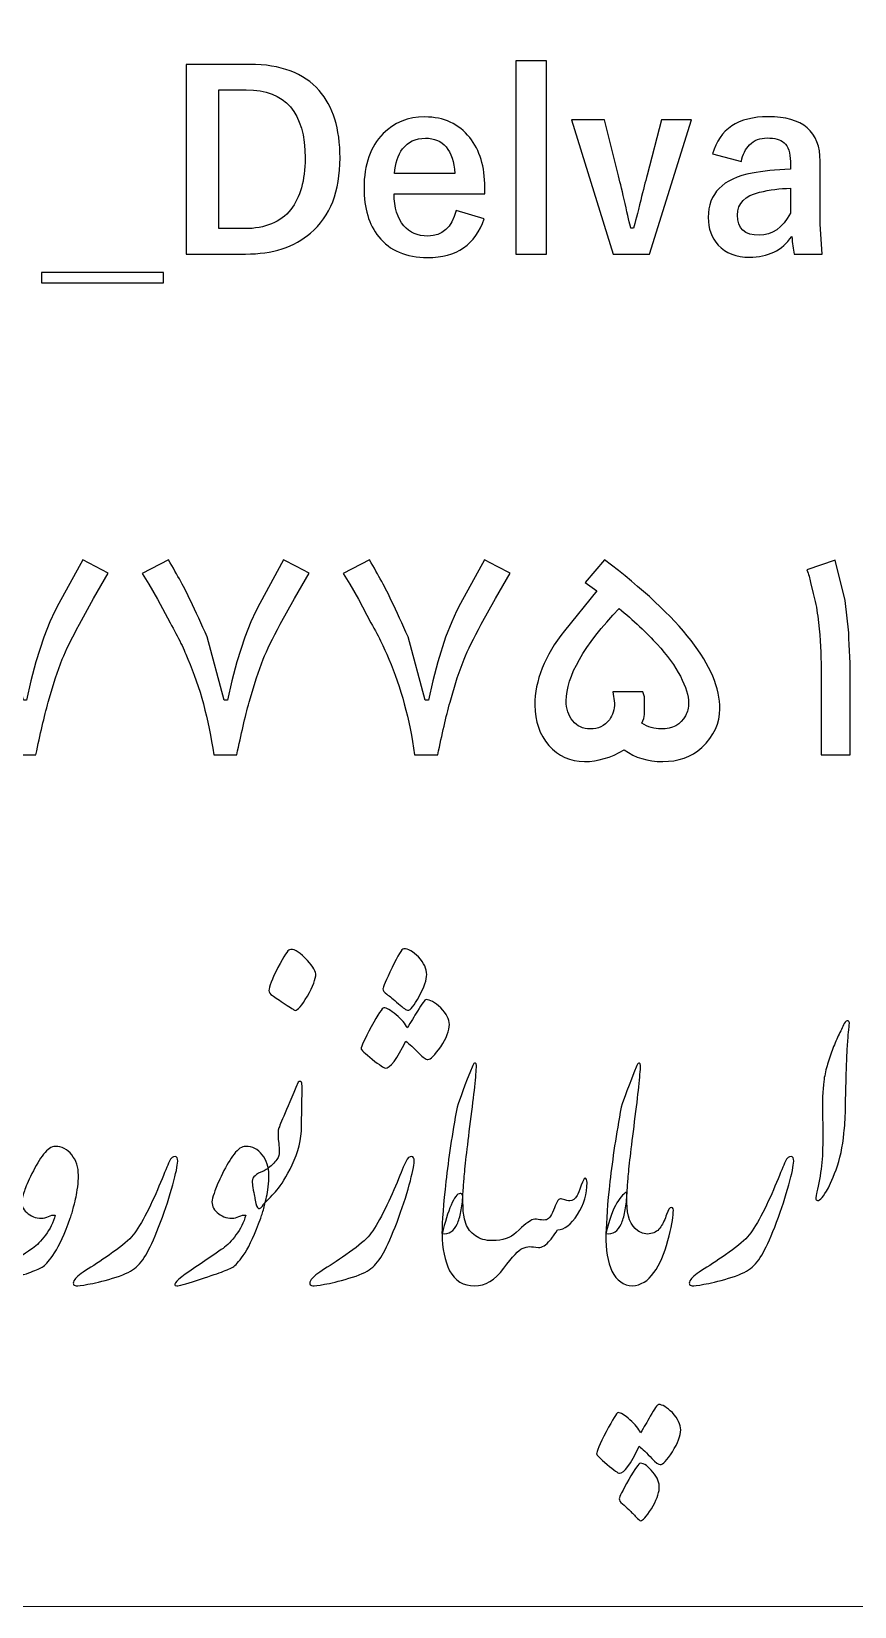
# Model space of a CAD drawing. Header units: millimetres. Extents: x -138.6 to -38.8, y 60 to 134.7.
# Drawn here: x -110.02 to -98.86, y 94.71 to 116.08 of the extents above; entities that cross this region are included whole.
import ezdxf

# ---------------------------------------------------------------- set-up
doc = ezdxf.new("R2010")
doc.units = ezdxf.units.MM
doc.header["$MEASUREMENT"] = 0
doc.layers.add('Layer 1', color=7, linetype='Continuous')

msp = doc.modelspace()

# ---------------------------------------------------------------- linework, layer by layer
at = {"layer": 'Layer 1', "color": 250, "lineweight": 18}
msp.add_open_spline([(-123.8965, 134.7069), (-123.8965, 134.7069), (-89.8965, 134.7069), (-89.8965, 134.7069), (-88.2442, 134.7069), (-86.8965, 133.3592), (-86.8965, 131.7069), (-86.8965, 131.7069), (-86.8965, 97.7069), (-86.8965, 97.7069), (-86.8965, 96.0546), (-88.2442, 94.7069), (-89.8965, 94.7069), (-89.8965, 94.7069), (-123.8965, 94.7069), (-123.8965, 94.7069), (-125.5488, 94.7069), (-126.8965, 96.0546), (-126.8965, 97.7069), (-126.8965, 97.7069), (-126.8965, 131.7069), (-126.8965, 131.7069), (-126.8965, 133.3592), (-125.5488, 134.7069), (-123.8965, 134.7069)], degree=3, knots=[0, 0, 0, 0, 0.125, 0.125, 0.125, 0.25, 0.25, 0.25, 0.375, 0.375, 0.375, 0.5, 0.5, 0.5, 0.625, 0.625, 0.625, 0.75, 0.75, 0.75, 0.875, 0.875, 0.875, 1, 1, 1, 1], dxfattribs=at)
at = {"layer": 'Layer 1', "color": 250}
for points, knots in [([(-107.922, 115.6298), (-107.922, 115.6298), (-107.0609, 115.6298), (-107.0609, 115.6298), (-106.6419, 115.6298), (-106.3286, 115.512), (-106.1202, 115.2766), (-105.9312, 115.0622), (-105.8367, 114.7565), (-105.8367, 114.3602), (-105.8367, 113.9087), (-105.9693, 113.5694), (-106.2352, 113.3417), (-106.4562, 113.1515), (-106.7514, 113.0565), (-107.1206, 113.0565), (-107.1206, 113.0565), (-107.922, 113.0565), (-107.922, 113.0565), (-107.922, 113.0565), (-107.922, 115.6298), (-107.922, 115.6298)], [0, 0, 0, 0, 0.1428571, 0.1428571, 0.1428571, 0.2857143, 0.2857143, 0.2857143, 0.4285714, 0.4285714, 0.4285714, 0.5714286, 0.5714286, 0.5714286, 0.7142857, 0.7142857, 0.7142857, 0.8571429, 0.8571429, 0.8571429, 1, 1, 1, 1]), ([(-103.0341, 115.6762), (-103.0341, 115.6762), (-103.0341, 113.0565), (-103.0341, 113.0565), (-103.0341, 113.0565), (-103.4519, 113.0565), (-103.4519, 113.0565), (-103.4519, 113.0565), (-103.4519, 115.6762), (-103.4519, 115.6762), (-103.4519, 115.6762), (-103.0341, 115.6762), (-103.0341, 115.6762)], [0, 0, 0, 0, 0.25, 0.25, 0.25, 0.5, 0.5, 0.5, 0.75, 0.75, 0.75, 1, 1, 1, 1]), ([(-107.4787, 115.2849), (-107.4787, 115.2849), (-107.4787, 113.4013), (-107.4787, 113.4013), (-107.4787, 113.4013), (-107.1305, 113.4013), (-107.1305, 113.4013), (-106.852, 113.4013), (-106.6436, 113.4876), (-106.5054, 113.6606), (-106.3761, 113.8214), (-106.3109, 114.0535), (-106.3109, 114.3569), (-106.3109, 114.9754), (-106.5767, 115.2849), (-107.1079, 115.2849), (-107.1079, 115.2849), (-107.4787, 115.2849), (-107.4787, 115.2849)], [0, 0, 0, 0, 0.1666667, 0.1666667, 0.1666667, 0.3333333, 0.3333333, 0.3333333, 0.5, 0.5, 0.5, 0.6666667, 0.6666667, 0.6666667, 0.8333333, 0.8333333, 0.8333333, 1, 1, 1, 1]), ([(-103.8725, 113.8755), (-103.8725, 113.8755), (-105.1033, 113.8755), (-105.1033, 113.8755), (-105.1011, 113.686), (-105.0569, 113.5401), (-104.9701, 113.4389), (-104.8916, 113.3472), (-104.7833, 113.3013), (-104.6451, 113.3013), (-104.4495, 113.3013), (-104.3213, 113.4168), (-104.261, 113.6467), (-104.261, 113.6467), (-103.8824, 113.5367), (-103.8824, 113.5367), (-103.9968, 113.1858), (-104.2522, 113.01), (-104.6495, 113.01), (-104.9403, 113.01), (-105.1608, 113.104), (-105.3122, 113.2919), (-105.4449, 113.4555), (-105.5112, 113.6771), (-105.5112, 113.9551), (-105.5112, 114.2707), (-105.425, 114.5156), (-105.252, 114.6902), (-105.1044, 114.8411), (-104.9154, 114.9168), (-104.6855, 114.9168), (-104.4285, 114.9168), (-104.2256, 114.8234), (-104.0764, 114.6366), (-103.9405, 114.4669), (-103.8725, 114.242), (-103.8725, 113.9612), (-103.8725, 113.9612), (-103.8725, 113.8755), (-103.8725, 113.8755)], [0, 0, 0, 0, 0.0769231, 0.0769231, 0.0769231, 0.1538462, 0.1538462, 0.1538462, 0.2307692, 0.2307692, 0.2307692, 0.3076923, 0.3076923, 0.3076923, 0.3846154, 0.3846154, 0.3846154, 0.4615385, 0.4615385, 0.4615385, 0.5384615, 0.5384615, 0.5384615, 0.6153846, 0.6153846, 0.6153846, 0.6923077, 0.6923077, 0.6923077, 0.7692308, 0.7692308, 0.7692308, 0.8461538, 0.8461538, 0.8461538, 0.9230769, 0.9230769, 0.9230769, 1, 1, 1, 1]), ([(-101.0665, 114.877), (-101.0665, 114.877), (-101.638, 113.0565), (-101.638, 113.0565), (-101.638, 113.0565), (-102.1315, 113.0565), (-102.1315, 113.0565), (-102.1315, 113.0565), (-102.6953, 114.877), (-102.6953, 114.877), (-102.6953, 114.877), (-102.2481, 114.877), (-102.2481, 114.877), (-102.2481, 114.877), (-102.0591, 114.1171), (-102.0591, 114.1171), (-102.0343, 114.0192), (-102.0044, 113.8938), (-101.9696, 113.7412), (-101.932, 113.5771), (-101.906, 113.466), (-101.8922, 113.408), (-101.8922, 113.408), (-101.8535, 113.408), (-101.8535, 113.408), (-101.8336, 113.4815), (-101.8021, 113.608), (-101.7579, 113.7888), (-101.7231, 113.9269), (-101.6938, 114.0397), (-101.6706, 114.127), (-101.6706, 114.127), (-101.4744, 114.877), (-101.4744, 114.877), (-101.4744, 114.877), (-101.0665, 114.877), (-101.0665, 114.877)], [0, 0, 0, 0, 0.0833333, 0.0833333, 0.0833333, 0.1666667, 0.1666667, 0.1666667, 0.25, 0.25, 0.25, 0.3333333, 0.3333333, 0.3333333, 0.4166667, 0.4166667, 0.4166667, 0.5, 0.5, 0.5, 0.5833333, 0.5833333, 0.5833333, 0.6666667, 0.6666667, 0.6666667, 0.75, 0.75, 0.75, 0.8333333, 0.8333333, 0.8333333, 0.9166667, 0.9166667, 0.9166667, 1, 1, 1, 1]), ([(-100.7814, 114.4183), (-100.6874, 114.7527), (-100.4365, 114.9201), (-100.0286, 114.9201), (-99.5577, 114.9201), (-99.3228, 114.7189), (-99.3228, 114.316), (-99.3228, 114.316), (-99.3228, 113.5942), (-99.3228, 113.5942), (-99.3228, 113.4179), (-99.3129, 113.2389), (-99.2935, 113.0565), (-99.2935, 113.0565), (-99.6771, 113.0565), (-99.6771, 113.0565), (-99.6893, 113.1244), (-99.6992, 113.204), (-99.708, 113.2952), (-99.8385, 113.1073), (-100.0297, 113.0134), (-100.2812, 113.0134), (-100.4613, 113.0134), (-100.6028, 113.0686), (-100.7056, 113.1786), (-100.7963, 113.2759), (-100.8416, 113.4008), (-100.8416, 113.5544), (-100.8416, 113.8783), (-100.6432, 114.0789), (-100.2475, 114.1552), (-100.1004, 114.1834), (-99.9269, 114.2005), (-99.7274, 114.2072), (-99.7274, 114.2072), (-99.7274, 114.3105), (-99.7274, 114.3105), (-99.7274, 114.431), (-99.7561, 114.5167), (-99.8131, 114.5675), (-99.8628, 114.6106), (-99.9396, 114.6316), (-100.043, 114.6316), (-100.138, 114.6316), (-100.2171, 114.6012), (-100.2795, 114.5399), (-100.337, 114.4835), (-100.374, 114.4083), (-100.3912, 114.3133), (-100.3912, 114.3133), (-100.7814, 114.4183), (-100.7814, 114.4183)], [0, 0, 0, 0, 0.0588235, 0.0588235, 0.0588235, 0.1176471, 0.1176471, 0.1176471, 0.1764706, 0.1764706, 0.1764706, 0.2352941, 0.2352941, 0.2352941, 0.2941176, 0.2941176, 0.2941176, 0.3529412, 0.3529412, 0.3529412, 0.4117647, 0.4117647, 0.4117647, 0.4705882, 0.4705882, 0.4705882, 0.5294118, 0.5294118, 0.5294118, 0.5882353, 0.5882353, 0.5882353, 0.6470588, 0.6470588, 0.6470588, 0.7058824, 0.7058824, 0.7058824, 0.7647059, 0.7647059, 0.7647059, 0.8235294, 0.8235294, 0.8235294, 0.8823529, 0.8823529, 0.8823529, 0.9411765, 0.9411765, 0.9411765, 1, 1, 1, 1]), ([(-104.2804, 114.1508), (-104.3008, 114.4691), (-104.434, 114.6289), (-104.6788, 114.6289), (-104.8115, 114.6289), (-104.9148, 114.5802), (-104.9883, 114.4829), (-105.0508, 114.3995), (-105.0867, 114.289), (-105.0967, 114.1508), (-105.0967, 114.1508), (-104.2804, 114.1508), (-104.2804, 114.1508)], [0, 0, 0, 0, 0.25, 0.25, 0.25, 0.5, 0.5, 0.5, 0.75, 0.75, 0.75, 1, 1, 1, 1]), ([(-99.7274, 113.9496), (-99.8667, 113.9463), (-100.0059, 113.9286), (-100.1452, 113.896), (-100.3436, 113.8485), (-100.4431, 113.7457), (-100.4431, 113.5865), (-100.4431, 113.403), (-100.3458, 113.3113), (-100.1518, 113.3113), (-99.9744, 113.3113), (-99.8329, 113.4113), (-99.7274, 113.6108), (-99.7274, 113.6108), (-99.7274, 113.9496), (-99.7274, 113.9496)], [0, 0, 0, 0, 0.2, 0.2, 0.2, 0.4, 0.4, 0.4, 0.6, 0.6, 0.6, 0.8, 0.8, 0.8, 1, 1, 1, 1]), ([(-108.2298, 112.8078), (-108.2298, 112.8078), (-108.2298, 112.6652), (-108.2298, 112.6652), (-108.2298, 112.6652), (-109.8878, 112.6652), (-109.8878, 112.6652), (-109.8878, 112.6652), (-109.8878, 112.8078), (-109.8878, 112.8078), (-109.8878, 112.8078), (-108.2298, 112.8078), (-108.2298, 112.8078)], [0, 0, 0, 0, 0.25, 0.25, 0.25, 0.5, 0.5, 0.5, 0.75, 0.75, 0.75, 1, 1, 1, 1]), ([(-108.9811, 108.7288), (-108.9811, 108.7288), (-109.179, 108.3812), (-109.179, 108.3812), (-109.179, 108.3812), (-109.3727, 108.0336), (-109.3727, 108.0336), (-109.4767, 107.8416), (-109.5545, 107.6834), (-109.6053, 107.5591), (-109.6053, 107.5591), (-109.6975, 107.3054), (-109.6975, 107.3054), (-109.6975, 107.3054), (-109.7964, 106.9755), (-109.7964, 106.9755), (-109.8488, 106.7802), (-109.9047, 106.5425), (-109.9622, 106.2626), (-109.9622, 106.2626), (-110.2768, 106.2626), (-110.2768, 106.2626), (-110.3461, 106.7497), (-110.4629, 107.1819), (-110.6261, 107.5591), (-110.6481, 107.6166), (-110.6794, 107.6893), (-110.7217, 107.7748), (-110.7639, 107.861), (-110.813, 107.9541), (-110.8688, 108.053), (-110.8688, 108.053), (-111.0397, 108.3736), (-111.0397, 108.3736), (-111.0397, 108.3736), (-111.1564, 108.5774), (-111.1564, 108.5774), (-111.1564, 108.5774), (-111.246, 108.7237), (-111.246, 108.7237), (-111.246, 108.7237), (-110.8891, 108.9081), (-110.8891, 108.9081), (-110.7665, 108.6983), (-110.6675, 108.5148), (-110.5931, 108.3583), (-110.5178, 108.201), (-110.4417, 108.0353), (-110.3656, 107.861), (-110.3656, 107.861), (-110.133, 107.0034), (-110.133, 107.0034), (-110.133, 107.0034), (-110.0882, 107.0034), (-110.0882, 107.0034), (-110.0882, 107.0034), (-110.0315, 107.2673), (-110.0315, 107.2673), (-110.0315, 107.2673), (-109.9622, 107.5227), (-109.9622, 107.5227), (-109.9622, 107.5227), (-109.8556, 107.8585), (-109.8556, 107.8585), (-109.8556, 107.8585), (-109.7736, 108.0674), (-109.7736, 108.0674), (-109.7736, 108.0674), (-109.7068, 108.2112), (-109.7068, 108.2112), (-109.7068, 108.2112), (-109.6526, 108.3161), (-109.6526, 108.3161), (-109.6526, 108.3161), (-109.3279, 108.9081), (-109.3279, 108.9081), (-109.3279, 108.9081), (-109.1545, 108.8159), (-109.1545, 108.8159), (-109.1545, 108.8159), (-108.9811, 108.7288), (-108.9811, 108.7288)], [0, 0, 0, 0, 0.037037, 0.037037, 0.037037, 0.0740741, 0.0740741, 0.0740741, 0.1111111, 0.1111111, 0.1111111, 0.1481481, 0.1481481, 0.1481481, 0.1851852, 0.1851852, 0.1851852, 0.2222222, 0.2222222, 0.2222222, 0.2592593, 0.2592593, 0.2592593, 0.2962963, 0.2962963, 0.2962963, 0.3333333, 0.3333333, 0.3333333, 0.3703704, 0.3703704, 0.3703704, 0.4074074, 0.4074074, 0.4074074, 0.4444444, 0.4444444, 0.4444444, 0.4814815, 0.4814815, 0.4814815, 0.5185185, 0.5185185, 0.5185185, 0.5555556, 0.5555556, 0.5555556, 0.5925926, 0.5925926, 0.5925926, 0.6296296, 0.6296296, 0.6296296, 0.6666667, 0.6666667, 0.6666667, 0.7037037, 0.7037037, 0.7037037, 0.7407407, 0.7407407, 0.7407407, 0.7777778, 0.7777778, 0.7777778, 0.8148148, 0.8148148, 0.8148148, 0.8518519, 0.8518519, 0.8518519, 0.8888889, 0.8888889, 0.8888889, 0.9259259, 0.9259259, 0.9259259, 0.962963, 0.962963, 0.962963, 1, 1, 1, 1]), ([(-106.2552, 108.7288), (-106.2552, 108.7288), (-106.4531, 108.3812), (-106.4531, 108.3812), (-106.4531, 108.3812), (-106.6468, 108.0336), (-106.6468, 108.0336), (-106.7508, 107.8416), (-106.8286, 107.6834), (-106.8794, 107.5591), (-106.8794, 107.5591), (-106.9716, 107.3054), (-106.9716, 107.3054), (-106.9716, 107.3054), (-107.0705, 106.9755), (-107.0705, 106.9755), (-107.1229, 106.7802), (-107.1788, 106.5425), (-107.2363, 106.2626), (-107.2363, 106.2626), (-107.5509, 106.2626), (-107.5509, 106.2626), (-107.6202, 106.7497), (-107.737, 107.1819), (-107.9002, 107.5591), (-107.9222, 107.6166), (-107.9535, 107.6893), (-107.9958, 107.7748), (-108.038, 107.861), (-108.0871, 107.9541), (-108.1429, 108.053), (-108.1429, 108.053), (-108.3138, 108.3736), (-108.3138, 108.3736), (-108.3138, 108.3736), (-108.4305, 108.5774), (-108.4305, 108.5774), (-108.4305, 108.5774), (-108.5201, 108.7237), (-108.5201, 108.7237), (-108.5201, 108.7237), (-108.1632, 108.9081), (-108.1632, 108.9081), (-108.0406, 108.6983), (-107.9416, 108.5148), (-107.8672, 108.3583), (-107.7919, 108.201), (-107.7158, 108.0353), (-107.6397, 107.861), (-107.6397, 107.861), (-107.4071, 107.0034), (-107.4071, 107.0034), (-107.4071, 107.0034), (-107.3623, 107.0034), (-107.3623, 107.0034), (-107.3623, 107.0034), (-107.3056, 107.2673), (-107.3056, 107.2673), (-107.3056, 107.2673), (-107.2363, 107.5227), (-107.2363, 107.5227), (-107.2363, 107.5227), (-107.1297, 107.8585), (-107.1297, 107.8585), (-107.1297, 107.8585), (-107.0477, 108.0674), (-107.0477, 108.0674), (-107.0477, 108.0674), (-106.9809, 108.2112), (-106.9809, 108.2112), (-106.9809, 108.2112), (-106.9267, 108.3161), (-106.9267, 108.3161), (-106.9267, 108.3161), (-106.602, 108.9081), (-106.602, 108.9081), (-106.602, 108.9081), (-106.4286, 108.8159), (-106.4286, 108.8159), (-106.4286, 108.8159), (-106.2552, 108.7288), (-106.2552, 108.7288)], [0, 0, 0, 0, 0.037037, 0.037037, 0.037037, 0.0740741, 0.0740741, 0.0740741, 0.1111111, 0.1111111, 0.1111111, 0.1481481, 0.1481481, 0.1481481, 0.1851852, 0.1851852, 0.1851852, 0.2222222, 0.2222222, 0.2222222, 0.2592593, 0.2592593, 0.2592593, 0.2962963, 0.2962963, 0.2962963, 0.3333333, 0.3333333, 0.3333333, 0.3703704, 0.3703704, 0.3703704, 0.4074074, 0.4074074, 0.4074074, 0.4444444, 0.4444444, 0.4444444, 0.4814815, 0.4814815, 0.4814815, 0.5185185, 0.5185185, 0.5185185, 0.5555556, 0.5555556, 0.5555556, 0.5925926, 0.5925926, 0.5925926, 0.6296296, 0.6296296, 0.6296296, 0.6666667, 0.6666667, 0.6666667, 0.7037037, 0.7037037, 0.7037037, 0.7407407, 0.7407407, 0.7407407, 0.7777778, 0.7777778, 0.7777778, 0.8148148, 0.8148148, 0.8148148, 0.8518519, 0.8518519, 0.8518519, 0.8888889, 0.8888889, 0.8888889, 0.9259259, 0.9259259, 0.9259259, 0.962963, 0.962963, 0.962963, 1, 1, 1, 1]), ([(-103.5293, 108.7288), (-103.5293, 108.7288), (-103.7272, 108.3812), (-103.7272, 108.3812), (-103.7272, 108.3812), (-103.9209, 108.0336), (-103.9209, 108.0336), (-104.0249, 107.8416), (-104.1027, 107.6834), (-104.1535, 107.5591), (-104.1535, 107.5591), (-104.2457, 107.3054), (-104.2457, 107.3054), (-104.2457, 107.3054), (-104.3446, 106.9755), (-104.3446, 106.9755), (-104.397, 106.7802), (-104.4529, 106.5425), (-104.5104, 106.2626), (-104.5104, 106.2626), (-104.825, 106.2626), (-104.825, 106.2626), (-104.8943, 106.7497), (-105.0111, 107.1819), (-105.1743, 107.5591), (-105.1963, 107.6166), (-105.2276, 107.6893), (-105.2699, 107.7748), (-105.3121, 107.861), (-105.3612, 107.9541), (-105.417, 108.053), (-105.417, 108.053), (-105.5879, 108.3736), (-105.5879, 108.3736), (-105.5879, 108.3736), (-105.7046, 108.5774), (-105.7046, 108.5774), (-105.7046, 108.5774), (-105.7942, 108.7237), (-105.7942, 108.7237), (-105.7942, 108.7237), (-105.4373, 108.9081), (-105.4373, 108.9081), (-105.3147, 108.6983), (-105.2157, 108.5148), (-105.1413, 108.3583), (-105.066, 108.201), (-104.9899, 108.0353), (-104.9138, 107.861), (-104.9138, 107.861), (-104.6812, 107.0034), (-104.6812, 107.0034), (-104.6812, 107.0034), (-104.6364, 107.0034), (-104.6364, 107.0034), (-104.6364, 107.0034), (-104.5797, 107.2673), (-104.5797, 107.2673), (-104.5797, 107.2673), (-104.5104, 107.5227), (-104.5104, 107.5227), (-104.5104, 107.5227), (-104.4038, 107.8585), (-104.4038, 107.8585), (-104.4038, 107.8585), (-104.3218, 108.0674), (-104.3218, 108.0674), (-104.3218, 108.0674), (-104.255, 108.2112), (-104.255, 108.2112), (-104.255, 108.2112), (-104.2008, 108.3161), (-104.2008, 108.3161), (-104.2008, 108.3161), (-103.8761, 108.9081), (-103.8761, 108.9081), (-103.8761, 108.9081), (-103.7027, 108.8159), (-103.7027, 108.8159), (-103.7027, 108.8159), (-103.5293, 108.7288), (-103.5293, 108.7288)], [0, 0, 0, 0, 0.037037, 0.037037, 0.037037, 0.0740741, 0.0740741, 0.0740741, 0.1111111, 0.1111111, 0.1111111, 0.1481481, 0.1481481, 0.1481481, 0.1851852, 0.1851852, 0.1851852, 0.2222222, 0.2222222, 0.2222222, 0.2592593, 0.2592593, 0.2592593, 0.2962963, 0.2962963, 0.2962963, 0.3333333, 0.3333333, 0.3333333, 0.3703704, 0.3703704, 0.3703704, 0.4074074, 0.4074074, 0.4074074, 0.4444444, 0.4444444, 0.4444444, 0.4814815, 0.4814815, 0.4814815, 0.5185185, 0.5185185, 0.5185185, 0.5555556, 0.5555556, 0.5555556, 0.5925926, 0.5925926, 0.5925926, 0.6296296, 0.6296296, 0.6296296, 0.6666667, 0.6666667, 0.6666667, 0.7037037, 0.7037037, 0.7037037, 0.7407407, 0.7407407, 0.7407407, 0.7777778, 0.7777778, 0.7777778, 0.8148148, 0.8148148, 0.8148148, 0.8518519, 0.8518519, 0.8518519, 0.8888889, 0.8888889, 0.8888889, 0.9259259, 0.9259259, 0.9259259, 0.962963, 0.962963, 0.962963, 1, 1, 1, 1]), ([(-100.6825, 106.8842), (-100.6825, 106.6939), (-100.7636, 106.5188), (-100.9269, 106.3598), (-101.0723, 106.2338), (-101.25, 106.1712), (-101.4589, 106.1712), (-101.6601, 106.1712), (-101.8335, 106.2237), (-101.9807, 106.3285), (-102.1625, 106.2237), (-102.3418, 106.1712), (-102.5194, 106.1712), (-102.7131, 106.1712), (-102.8738, 106.244), (-103.0024, 106.3894), (-103.1301, 106.5349), (-103.1943, 106.7176), (-103.1943, 106.9375), (-103.1943, 107.2682), (-103.0607, 107.6039), (-102.7934, 107.9448), (-102.7934, 107.9448), (-102.352, 108.4877), (-102.352, 108.4877), (-102.352, 108.4877), (-102.511, 108.5985), (-102.511, 108.5985), (-102.511, 108.5985), (-102.2505, 108.9081), (-102.2505, 108.9081), (-101.2051, 108.1232), (-100.6825, 107.4483), (-100.6825, 106.8842)], [0, 0, 0, 0, 0.0909091, 0.0909091, 0.0909091, 0.1818182, 0.1818182, 0.1818182, 0.2727273, 0.2727273, 0.2727273, 0.3636364, 0.3636364, 0.3636364, 0.4545455, 0.4545455, 0.4545455, 0.5454545, 0.5454545, 0.5454545, 0.6363636, 0.6363636, 0.6363636, 0.7272727, 0.7272727, 0.7272727, 0.8181818, 0.8181818, 0.8181818, 0.9090909, 0.9090909, 0.9090909, 1, 1, 1, 1]), ([(-98.9156, 106.2626), (-98.9156, 106.2626), (-99.3114, 106.2626), (-99.3114, 106.2626), (-99.3114, 106.2626), (-99.3114, 107.5067), (-99.3114, 107.5067), (-99.3114, 107.6987), (-99.3267, 107.9109), (-99.3563, 108.1427), (-99.369, 108.2535), (-99.3901, 108.3566), (-99.418, 108.4531), (-99.418, 108.4531), (-99.4527, 108.6019), (-99.4527, 108.6019), (-99.462, 108.6569), (-99.4798, 108.7136), (-99.5043, 108.7736), (-99.5043, 108.7736), (-99.1186, 108.903), (-99.1186, 108.903), (-99.1186, 108.903), (-98.9816, 108.3583), (-98.9816, 108.3583), (-98.9816, 108.3583), (-98.9342, 107.9194), (-98.9342, 107.9194), (-98.9342, 107.9194), (-98.9342, 107.8424), (-98.9342, 107.8424), (-98.9342, 107.8424), (-98.93, 107.7579), (-98.93, 107.7579), (-98.93, 107.7579), (-98.9156, 107.5067), (-98.9156, 107.5067), (-98.9156, 107.5067), (-98.9156, 106.2626), (-98.9156, 106.2626)], [0, 0, 0, 0, 0.0769231, 0.0769231, 0.0769231, 0.1538462, 0.1538462, 0.1538462, 0.2307692, 0.2307692, 0.2307692, 0.3076923, 0.3076923, 0.3076923, 0.3846154, 0.3846154, 0.3846154, 0.4615385, 0.4615385, 0.4615385, 0.5384615, 0.5384615, 0.5384615, 0.6153846, 0.6153846, 0.6153846, 0.6923077, 0.6923077, 0.6923077, 0.7692308, 0.7692308, 0.7692308, 0.8461538, 0.8461538, 0.8461538, 0.9230769, 0.9230769, 0.9230769, 1, 1, 1, 1]), ([(-101.1087, 106.9688), (-101.1087, 107.0652), (-101.1451, 107.1844), (-101.2187, 107.3274), (-101.2922, 107.4695), (-101.3971, 107.6149), (-101.5341, 107.7629), (-101.6018, 107.8357), (-101.6813, 107.916), (-101.7726, 108.0031), (-101.864, 108.0902), (-101.957, 108.1714), (-102.0509, 108.2484), (-102.5287, 107.7452), (-102.7681, 107.3274), (-102.7681, 106.995), (-102.7681, 106.8876), (-102.7385, 106.7971), (-102.6784, 106.7235), (-102.6192, 106.6499), (-102.5406, 106.6127), (-102.4433, 106.6127), (-102.3342, 106.6127), (-102.2471, 106.6542), (-102.1828, 106.737), (-102.1363, 106.8022), (-102.1135, 106.8774), (-102.1135, 106.962), (-102.1135, 106.962), (-102.1338, 107.1151), (-102.1338, 107.1151), (-102.1338, 107.1151), (-101.7278, 107.1151), (-101.7278, 107.1151), (-101.7278, 107.1151), (-101.7075, 107.0483), (-101.7075, 107.0483), (-101.7075, 107.0483), (-101.7075, 106.9569), (-101.7075, 106.9569), (-101.7075, 106.9569), (-101.7075, 106.8106), (-101.7075, 106.8106), (-101.7075, 106.7742), (-101.7193, 106.7345), (-101.7422, 106.6897), (-101.6585, 106.6381), (-101.5713, 106.6127), (-101.4817, 106.6127), (-101.3244, 106.6127), (-101.2144, 106.6728), (-101.1502, 106.792), (-101.1222, 106.8436), (-101.1087, 106.902), (-101.1087, 106.9688)], [0, 0, 0, 0, 0.0555556, 0.0555556, 0.0555556, 0.1111111, 0.1111111, 0.1111111, 0.1666667, 0.1666667, 0.1666667, 0.2222222, 0.2222222, 0.2222222, 0.2777778, 0.2777778, 0.2777778, 0.3333333, 0.3333333, 0.3333333, 0.3888889, 0.3888889, 0.3888889, 0.4444444, 0.4444444, 0.4444444, 0.5, 0.5, 0.5, 0.5555556, 0.5555556, 0.5555556, 0.6111111, 0.6111111, 0.6111111, 0.6666667, 0.6666667, 0.6666667, 0.7222222, 0.7222222, 0.7222222, 0.7777778, 0.7777778, 0.7777778, 0.8333333, 0.8333333, 0.8333333, 0.8888889, 0.8888889, 0.8888889, 0.9444444, 0.9444444, 0.9444444, 1, 1, 1, 1]), ([(-106.8013, 103.0641), (-106.8013, 103.112), (-106.7612, 103.2156), (-106.6799, 103.376), (-106.5974, 103.5365), (-106.5451, 103.6155), (-106.5217, 103.6155), (-106.4738, 103.6356), (-106.4036, 103.5988), (-106.3122, 103.5064), (-106.2209, 103.4139), (-106.1719, 103.3415), (-106.1652, 103.2891), (-106.1652, 103.2201), (-106.2031, 103.1198), (-106.2799, 102.9895), (-106.3557, 102.8591), (-106.4114, 102.7934), (-106.4459, 102.7934), (-106.4593, 102.8001), (-106.5039, 102.8291), (-106.5818, 102.8803), (-106.6587, 102.9315), (-106.7155, 102.9694), (-106.7534, 102.9962), (-106.7857, 103.0173), (-106.8013, 103.0407), (-106.8013, 103.0641)], [0, 0, 0, 0, 0.1111111, 0.1111111, 0.1111111, 0.2222222, 0.2222222, 0.2222222, 0.3333333, 0.3333333, 0.3333333, 0.4444444, 0.4444444, 0.4444444, 0.5555556, 0.5555556, 0.5555556, 0.6666667, 0.6666667, 0.6666667, 0.7777778, 0.7777778, 0.7777778, 0.8888889, 0.8888889, 0.8888889, 1, 1, 1, 1]), ([(-105.2539, 103.0864), (-105.2539, 103.1076), (-105.2127, 103.2045), (-105.1314, 103.375), (-105.0501, 103.5454), (-104.9966, 103.6312), (-104.9732, 103.6312), (-104.9119, 103.6312), (-104.8451, 103.5944), (-104.7704, 103.5198), (-104.6969, 103.4373), (-104.6602, 103.3583), (-104.6602, 103.2814), (-104.6602, 103.2101), (-104.6936, 103.1109), (-104.7626, 102.9851), (-104.8317, 102.8592), (-104.8818, 102.7957), (-104.9142, 102.7957), (-104.9342, 102.7957), (-104.9776, 102.8258), (-105.0445, 102.8859), (-105.1124, 102.945), (-105.1637, 102.9884), (-105.2004, 103.014), (-105.2361, 103.0408), (-105.2539, 103.0642), (-105.2539, 103.0864)], [0, 0, 0, 0, 0.1111111, 0.1111111, 0.1111111, 0.2222222, 0.2222222, 0.2222222, 0.3333333, 0.3333333, 0.3333333, 0.4444444, 0.4444444, 0.4444444, 0.5555556, 0.5555556, 0.5555556, 0.6666667, 0.6666667, 0.6666667, 0.7777778, 0.7777778, 0.7777778, 0.8888889, 0.8888889, 0.8888889, 1, 1, 1, 1]), ([(-105.5514, 102.2754), (-105.5514, 102.3022), (-105.5046, 102.4013), (-105.4121, 102.5729), (-105.3196, 102.7444), (-105.2628, 102.8302), (-105.2406, 102.8302), (-105.206, 102.8302), (-105.1514, 102.799), (-105.0757, 102.7355), (-105.001, 102.6731), (-104.9498, 102.613), (-104.9242, 102.5562), (-104.8763, 102.6353), (-104.8306, 102.711), (-104.7872, 102.7845), (-104.7237, 102.8893), (-104.6847, 102.9416), (-104.6691, 102.9416), (-104.6178, 102.9416), (-104.551, 102.9049), (-104.4708, 102.8302), (-104.3917, 102.7478), (-104.3527, 102.672), (-104.3527, 102.6018), (-104.3527, 102.5216), (-104.3917, 102.4214), (-104.4708, 102.3022), (-104.551, 102.1863), (-104.6089, 102.1284), (-104.6434, 102.1284), (-104.6713, 102.1284), (-104.7125, 102.1562), (-104.7638, 102.2108), (-104.8362, 102.2866), (-104.8963, 102.3423), (-104.9442, 102.3768), (-105.0634, 102.1329), (-105.157, 102.0114), (-105.225, 102.0114), (-105.2394, 102.0114), (-105.2974, 102.0515), (-105.3987, 102.1317), (-105.5001, 102.2131), (-105.5514, 102.261), (-105.5514, 102.2754)], [0, 0, 0, 0, 0.0666667, 0.0666667, 0.0666667, 0.1333333, 0.1333333, 0.1333333, 0.2, 0.2, 0.2, 0.2666667, 0.2666667, 0.2666667, 0.3333333, 0.3333333, 0.3333333, 0.4, 0.4, 0.4, 0.4666667, 0.4666667, 0.4666667, 0.5333333, 0.5333333, 0.5333333, 0.6, 0.6, 0.6, 0.6666667, 0.6666667, 0.6666667, 0.7333333, 0.7333333, 0.7333333, 0.8, 0.8, 0.8, 0.8666667, 0.8666667, 0.8666667, 0.9333333, 0.9333333, 0.9333333, 1, 1, 1, 1]), ([(-98.9699, 101.8733), (-98.9743, 101.7173), (-98.9777, 101.5758), (-98.9799, 101.45), (-98.9821, 101.323), (-98.9888, 101.2171), (-98.9999, 101.1291), (-99.0166, 100.942), (-99.0534, 100.7771), (-99.1069, 100.6323), (-99.1615, 100.4875), (-99.2049, 100.3906), (-99.2361, 100.3427), (-99.2673, 100.2947), (-99.2929, 100.2602), (-99.313, 100.239), (-99.3364, 100.2168), (-99.3553, 100.2101), (-99.3687, 100.2179), (-99.3809, 100.2246), (-99.3854, 100.2379), (-99.3809, 100.2546), (-99.3809, 100.2591), (-99.3687, 100.3248), (-99.3419, 100.4529), (-99.3163, 100.5799), (-99.2996, 100.7036), (-99.2929, 100.8228), (-99.2862, 100.942), (-99.2851, 101.1113), (-99.2896, 101.3308), (-99.294, 101.5491), (-99.2885, 101.7162), (-99.274, 101.831), (-99.2651, 101.8989), (-99.2506, 101.968), (-99.2294, 102.0404), (-99.2094, 102.1117), (-99.186, 102.183), (-99.1592, 102.252), (-99.1336, 102.3222), (-99.1058, 102.388), (-99.0768, 102.4503), (-99.0467, 102.5116), (-99.02, 102.5673), (-98.9966, 102.6152), (-98.9765, 102.6453), (-98.9598, 102.6575), (-98.9442, 102.6509), (-98.9286, 102.6442), (-98.922, 102.6319), (-98.9242, 102.6152), (-98.9286, 102.5974), (-98.9342, 102.5562), (-98.9387, 102.4927), (-98.9442, 102.4281), (-98.9498, 102.3568), (-98.9543, 102.2766), (-98.9587, 102.1975), (-98.9621, 102.1195), (-98.9654, 102.0437), (-98.9687, 101.9669), (-98.9699, 101.9112), (-98.9699, 101.8733)], [0, 0, 0, 0, 0.047619, 0.047619, 0.047619, 0.0952381, 0.0952381, 0.0952381, 0.1428571, 0.1428571, 0.1428571, 0.1904762, 0.1904762, 0.1904762, 0.2380952, 0.2380952, 0.2380952, 0.2857143, 0.2857143, 0.2857143, 0.3333333, 0.3333333, 0.3333333, 0.3809524, 0.3809524, 0.3809524, 0.4285714, 0.4285714, 0.4285714, 0.4761905, 0.4761905, 0.4761905, 0.5238095, 0.5238095, 0.5238095, 0.5714286, 0.5714286, 0.5714286, 0.6190476, 0.6190476, 0.6190476, 0.6666667, 0.6666667, 0.6666667, 0.7142857, 0.7142857, 0.7142857, 0.7619048, 0.7619048, 0.7619048, 0.8095238, 0.8095238, 0.8095238, 0.8571429, 0.8571429, 0.8571429, 0.9047619, 0.9047619, 0.9047619, 0.952381, 0.952381, 0.952381, 1, 1, 1, 1]), ([(-104.17, 100.2881), (-104.1745, 100.2056), (-104.1834, 100.131), (-104.1968, 100.0642), (-104.209, 99.9984), (-104.2268, 99.9416), (-104.248, 99.8948), (-104.2703, 99.848), (-104.2981, 99.8135), (-104.3315, 99.7901), (-104.365, 99.7678), (-104.4062, 99.7589), (-104.4541, 99.7656), (-104.4519, 99.9349), (-104.434, 100.1722), (-104.4006, 100.4752), (-104.3661, 100.7793), (-104.316, 101.1147), (-104.248, 101.4823), (-104.2135, 101.5892), (-104.1433, 101.7775), (-104.0363, 102.0471), (-104.0252, 102.0727), (-104.0141, 102.0838), (-104.0018, 102.0794), (-103.9895, 102.0749), (-103.984, 102.0649), (-103.984, 102.0471), (-103.9907, 101.9145), (-104.0174, 101.6605), (-104.0653, 101.2862), (-104.1132, 100.9119), (-104.1433, 100.6557), (-104.1533, 100.5164), (-104.1644, 100.3772), (-104.17, 100.3014), (-104.17, 100.2881)], [0, 0, 0, 0, 0.0833333, 0.0833333, 0.0833333, 0.1666667, 0.1666667, 0.1666667, 0.25, 0.25, 0.25, 0.3333333, 0.3333333, 0.3333333, 0.4166667, 0.4166667, 0.4166667, 0.5, 0.5, 0.5, 0.5833333, 0.5833333, 0.5833333, 0.6666667, 0.6666667, 0.6666667, 0.75, 0.75, 0.75, 0.8333333, 0.8333333, 0.8333333, 0.9166667, 0.9166667, 0.9166667, 1, 1, 1, 1]), ([(-101.9442, 100.2881), (-101.9487, 100.2056), (-101.9576, 100.131), (-101.971, 100.0642), (-101.9832, 99.9984), (-102.001, 99.9416), (-102.0222, 99.8948), (-102.0445, 99.848), (-102.0723, 99.8135), (-102.1057, 99.7901), (-102.1392, 99.7678), (-102.1804, 99.7589), (-102.2283, 99.7656), (-102.2261, 99.9349), (-102.2082, 100.1722), (-102.1748, 100.4752), (-102.1403, 100.7793), (-102.0902, 101.1147), (-102.0222, 101.4823), (-101.9877, 101.5892), (-101.9175, 101.7775), (-101.8105, 102.0471), (-101.7994, 102.0727), (-101.7883, 102.0838), (-101.776, 102.0794), (-101.7637, 102.0749), (-101.7582, 102.0649), (-101.7582, 102.0471), (-101.7649, 101.9145), (-101.7916, 101.6605), (-101.8395, 101.2862), (-101.8874, 100.9119), (-101.9175, 100.6557), (-101.9275, 100.5164), (-101.9386, 100.3772), (-101.9442, 100.3014), (-101.9442, 100.2881)], [0, 0, 0, 0, 0.0833333, 0.0833333, 0.0833333, 0.1666667, 0.1666667, 0.1666667, 0.25, 0.25, 0.25, 0.3333333, 0.3333333, 0.3333333, 0.4166667, 0.4166667, 0.4166667, 0.5, 0.5, 0.5, 0.5833333, 0.5833333, 0.5833333, 0.6666667, 0.6666667, 0.6666667, 0.75, 0.75, 0.75, 0.8333333, 0.8333333, 0.8333333, 0.9166667, 0.9166667, 0.9166667, 1, 1, 1, 1]), ([(-106.9884, 100.219), (-106.9884, 100.2346), (-106.9985, 100.2914), (-107.0207, 100.3916), (-107.0252, 100.4228), (-107.0274, 100.4518), (-107.0274, 100.4796), (-107.0274, 100.532), (-106.9773, 100.5766), (-106.877, 100.6133), (-106.8447, 100.6267), (-106.8024, 100.6568), (-106.7534, 100.7047), (-106.7033, 100.7526), (-106.6743, 100.7938), (-106.6676, 100.8261), (-106.662, 100.8584), (-106.6598, 100.8874), (-106.662, 100.9141), (-106.6643, 100.9397), (-106.6665, 100.9765), (-106.671, 101.0222), (-106.6754, 101.0455), (-106.6776, 101.0779), (-106.6776, 101.1191), (-106.6776, 101.1436), (-106.6754, 101.1647), (-106.671, 101.1815), (-106.6665, 101.2082), (-106.5774, 101.421), (-106.4036, 101.8209), (-106.3824, 101.8343), (-106.3679, 101.8343), (-106.3613, 101.8209), (-106.3546, 101.8086), (-106.3512, 101.7819), (-106.3512, 101.7429), (-106.3512, 101.7429), (-106.3579, 101.2271), (-106.3579, 101.2271), (-106.3624, 101.0422), (-106.4047, 100.8673), (-106.4849, 100.7013), (-106.5662, 100.5364), (-106.6353, 100.4217), (-106.6921, 100.3571), (-106.75, 100.2936), (-106.8102, 100.2301), (-106.8737, 100.1666), (-106.9305, 100.0686), (-106.9684, 100.0864), (-106.9884, 100.219)], [0, 0, 0, 0, 0.0588235, 0.0588235, 0.0588235, 0.1176471, 0.1176471, 0.1176471, 0.1764706, 0.1764706, 0.1764706, 0.2352941, 0.2352941, 0.2352941, 0.2941176, 0.2941176, 0.2941176, 0.3529412, 0.3529412, 0.3529412, 0.4117647, 0.4117647, 0.4117647, 0.4705882, 0.4705882, 0.4705882, 0.5294118, 0.5294118, 0.5294118, 0.5882353, 0.5882353, 0.5882353, 0.6470588, 0.6470588, 0.6470588, 0.7058824, 0.7058824, 0.7058824, 0.7647059, 0.7647059, 0.7647059, 0.8235294, 0.8235294, 0.8235294, 0.8823529, 0.8823529, 0.8823529, 0.9411765, 0.9411765, 0.9411765, 1, 1, 1, 1]), ([(-109.4972, 99.9739), (-109.5729, 99.7623), (-109.6442, 99.6074), (-109.7088, 99.5072), (-109.7745, 99.4069), (-109.8258, 99.3456), (-109.8625, 99.3211), (-109.8993, 99.2977), (-109.955, 99.2721), (-110.0296, 99.2443), (-110.1032, 99.2175), (-110.2157, 99.1796), (-110.3672, 99.1306), (-110.5187, 99.0816), (-110.6078, 99.0571), (-110.6368, 99.0571), (-110.6535, 99.0571), (-110.6624, 99.0616), (-110.6624, 99.0705), (-110.6802, 99.0939), (-110.59, 99.173), (-110.3917, 99.3055), (-110.1934, 99.4381), (-110.0653, 99.525), (-110.0085, 99.5662), (-109.9506, 99.6074), (-109.8915, 99.6676), (-109.8314, 99.7467), (-109.7723, 99.8269), (-109.7278, 99.916), (-109.6999, 100.0163), (-109.73, 100.0207), (-109.7612, 100.014), (-109.7924, 99.9984), (-109.8247, 99.9817), (-109.8547, 99.9739), (-109.8859, 99.9739), (-109.9661, 99.9762), (-110.0341, 100.0018), (-110.0876, 100.0519), (-110.1422, 100.102), (-110.1656, 100.1577), (-110.1566, 100.2179), (-110.1477, 100.2558), (-110.1355, 100.2981), (-110.1188, 100.3471), (-110.1032, 100.3961), (-110.0686, 100.4741), (-110.0163, 100.5799), (-109.9639, 100.6869), (-109.9116, 100.7749), (-109.8581, 100.844), (-109.8046, 100.9141), (-109.7523, 100.9487), (-109.6999, 100.9487), (-109.6108, 100.9487), (-109.5361, 100.9108), (-109.476, 100.835), (-109.4158, 100.7582), (-109.3858, 100.6668), (-109.3858, 100.561), (-109.3858, 100.5064), (-109.3891, 100.4529), (-109.3958, 100.3995), (-109.4025, 100.346), (-109.4091, 100.3014), (-109.4169, 100.2658), (-109.4247, 100.2301), (-109.4359, 100.1845), (-109.4504, 100.1288), (-109.4637, 100.0731), (-109.4793, 100.0218), (-109.4972, 99.9739)], [0, 0, 0, 0, 0.0416667, 0.0416667, 0.0416667, 0.0833333, 0.0833333, 0.0833333, 0.125, 0.125, 0.125, 0.1666667, 0.1666667, 0.1666667, 0.2083333, 0.2083333, 0.2083333, 0.25, 0.25, 0.25, 0.2916667, 0.2916667, 0.2916667, 0.3333333, 0.3333333, 0.3333333, 0.375, 0.375, 0.375, 0.4166667, 0.4166667, 0.4166667, 0.4583333, 0.4583333, 0.4583333, 0.5, 0.5, 0.5, 0.5416667, 0.5416667, 0.5416667, 0.5833333, 0.5833333, 0.5833333, 0.625, 0.625, 0.625, 0.6666667, 0.6666667, 0.6666667, 0.7083333, 0.7083333, 0.7083333, 0.75, 0.75, 0.75, 0.7916667, 0.7916667, 0.7916667, 0.8333333, 0.8333333, 0.8333333, 0.875, 0.875, 0.875, 0.9166667, 0.9166667, 0.9166667, 0.9583333, 0.9583333, 0.9583333, 1, 1, 1, 1]), ([(-106.9126, 99.9739), (-106.9895, 99.7634), (-107.0597, 99.6074), (-107.1254, 99.5072), (-107.19, 99.4069), (-107.2413, 99.3456), (-107.278, 99.3211), (-107.3159, 99.2977), (-107.3705, 99.2721), (-107.4451, 99.2443), (-107.5187, 99.2175), (-107.6312, 99.1796), (-107.7827, 99.1306), (-107.9342, 99.0816), (-108.0233, 99.0571), (-108.0523, 99.0571), (-108.069, 99.0571), (-108.0779, 99.0616), (-108.0779, 99.0705), (-108.0957, 99.0939), (-108.0055, 99.173), (-107.8072, 99.3055), (-107.6089, 99.4381), (-107.4808, 99.525), (-107.424, 99.5662), (-107.366, 99.6074), (-107.307, 99.6676), (-107.248, 99.7478), (-107.1878, 99.8269), (-107.1432, 99.9171), (-107.1154, 100.0163), (-107.1455, 100.0207), (-107.1767, 100.0151), (-107.2079, 99.9984), (-107.2402, 99.9828), (-107.2714, 99.9739), (-107.3014, 99.9739), (-107.3816, 99.9762), (-107.4496, 100.0029), (-107.5042, 100.053), (-107.5577, 100.102), (-107.581, 100.1577), (-107.5721, 100.219), (-107.5632, 100.2558), (-107.551, 100.2992), (-107.5343, 100.3482), (-107.5187, 100.3972), (-107.4841, 100.4752), (-107.4318, 100.5811), (-107.3794, 100.688), (-107.3271, 100.776), (-107.2736, 100.8451), (-107.2201, 100.9153), (-107.1678, 100.9498), (-107.1154, 100.9498), (-107.0263, 100.9498), (-106.9516, 100.9119), (-106.8915, 100.8362), (-106.8313, 100.7593), (-106.8024, 100.6679), (-106.8024, 100.5621), (-106.8024, 100.5075), (-106.8057, 100.4529), (-106.8113, 100.4006), (-106.818, 100.3471), (-106.8258, 100.3026), (-106.8324, 100.2658), (-106.8402, 100.2301), (-106.8514, 100.1845), (-106.8659, 100.1288), (-106.8792, 100.0742), (-106.8959, 100.0218), (-106.9126, 99.9739)], [0, 0, 0, 0, 0.0416667, 0.0416667, 0.0416667, 0.0833333, 0.0833333, 0.0833333, 0.125, 0.125, 0.125, 0.1666667, 0.1666667, 0.1666667, 0.2083333, 0.2083333, 0.2083333, 0.25, 0.25, 0.25, 0.2916667, 0.2916667, 0.2916667, 0.3333333, 0.3333333, 0.3333333, 0.375, 0.375, 0.375, 0.4166667, 0.4166667, 0.4166667, 0.4583333, 0.4583333, 0.4583333, 0.5, 0.5, 0.5, 0.5416667, 0.5416667, 0.5416667, 0.5833333, 0.5833333, 0.5833333, 0.625, 0.625, 0.625, 0.6666667, 0.6666667, 0.6666667, 0.7083333, 0.7083333, 0.7083333, 0.75, 0.75, 0.75, 0.7916667, 0.7916667, 0.7916667, 0.8333333, 0.8333333, 0.8333333, 0.875, 0.875, 0.875, 0.9166667, 0.9166667, 0.9166667, 0.9583333, 0.9583333, 0.9583333, 1, 1, 1, 1]), ([(-108.0389, 100.7482), (-108.0411, 100.6891), (-108.0634, 100.5822), (-108.1057, 100.4284), (-108.1481, 100.2736), (-108.2038, 100.1054), (-108.2717, 99.9216), (-108.3408, 99.7389), (-108.401, 99.6007), (-108.4533, 99.5072), (-108.5057, 99.4136), (-108.5625, 99.3423), (-108.6249, 99.2933), (-108.6872, 99.2454), (-108.7864, 99.1997), (-108.9245, 99.1596), (-109.0627, 99.1195), (-109.1741, 99.0927), (-109.2576, 99.0783), (-109.3412, 99.0638), (-109.3946, 99.0571), (-109.4158, 99.0571), (-109.4381, 99.0593), (-109.4515, 99.0682), (-109.4548, 99.0827), (-109.4593, 99.0983), (-109.4526, 99.1184), (-109.4359, 99.1418), (-109.4114, 99.1785), (-109.3512, 99.2275), (-109.2543, 99.2877), (-109.1574, 99.3467), (-109.0448, 99.4225), (-108.9167, 99.5127), (-108.7886, 99.603), (-108.6973, 99.6821), (-108.6427, 99.7489), (-108.5881, 99.8168), (-108.5268, 99.9171), (-108.4578, 100.053), (-108.3898, 100.1878), (-108.3274, 100.3237), (-108.2717, 100.4607), (-108.2171, 100.5978), (-108.177, 100.6913), (-108.1525, 100.7415), (-108.1291, 100.7916), (-108.1035, 100.815), (-108.0745, 100.8128), (-108.0512, 100.8083), (-108.0389, 100.7871), (-108.0389, 100.7482)], [0, 0, 0, 0, 0.0588235, 0.0588235, 0.0588235, 0.1176471, 0.1176471, 0.1176471, 0.1764706, 0.1764706, 0.1764706, 0.2352941, 0.2352941, 0.2352941, 0.2941176, 0.2941176, 0.2941176, 0.3529412, 0.3529412, 0.3529412, 0.4117647, 0.4117647, 0.4117647, 0.4705882, 0.4705882, 0.4705882, 0.5294118, 0.5294118, 0.5294118, 0.5882353, 0.5882353, 0.5882353, 0.6470588, 0.6470588, 0.6470588, 0.7058824, 0.7058824, 0.7058824, 0.7647059, 0.7647059, 0.7647059, 0.8235294, 0.8235294, 0.8235294, 0.8823529, 0.8823529, 0.8823529, 0.9411765, 0.9411765, 0.9411765, 1, 1, 1, 1]), ([(-104.8306, 100.7482), (-104.8328, 100.6891), (-104.8551, 100.5822), (-104.8974, 100.4284), (-104.9398, 100.2736), (-104.9955, 100.1054), (-105.0634, 99.9216), (-105.1325, 99.7389), (-105.1927, 99.6007), (-105.245, 99.5072), (-105.2974, 99.4136), (-105.3542, 99.3423), (-105.4166, 99.2933), (-105.4789, 99.2454), (-105.5781, 99.1997), (-105.7162, 99.1596), (-105.8544, 99.1195), (-105.9658, 99.0927), (-106.0493, 99.0783), (-106.1329, 99.0638), (-106.1863, 99.0571), (-106.2075, 99.0571), (-106.2298, 99.0593), (-106.2432, 99.0682), (-106.2465, 99.0827), (-106.251, 99.0983), (-106.2443, 99.1184), (-106.2276, 99.1418), (-106.2031, 99.1785), (-106.1429, 99.2275), (-106.046, 99.2877), (-105.9491, 99.3467), (-105.8365, 99.4225), (-105.7084, 99.5127), (-105.5803, 99.603), (-105.489, 99.6821), (-105.4344, 99.7489), (-105.3798, 99.8168), (-105.3185, 99.9171), (-105.2495, 100.053), (-105.1815, 100.1878), (-105.1191, 100.3237), (-105.0634, 100.4607), (-105.0088, 100.5978), (-104.9687, 100.6913), (-104.9442, 100.7415), (-104.9208, 100.7916), (-104.8952, 100.815), (-104.8662, 100.8128), (-104.8429, 100.8083), (-104.8306, 100.7871), (-104.8306, 100.7482)], [0, 0, 0, 0, 0.0588235, 0.0588235, 0.0588235, 0.1176471, 0.1176471, 0.1176471, 0.1764706, 0.1764706, 0.1764706, 0.2352941, 0.2352941, 0.2352941, 0.2941176, 0.2941176, 0.2941176, 0.3529412, 0.3529412, 0.3529412, 0.4117647, 0.4117647, 0.4117647, 0.4705882, 0.4705882, 0.4705882, 0.5294118, 0.5294118, 0.5294118, 0.5882353, 0.5882353, 0.5882353, 0.6470588, 0.6470588, 0.6470588, 0.7058824, 0.7058824, 0.7058824, 0.7647059, 0.7647059, 0.7647059, 0.8235294, 0.8235294, 0.8235294, 0.8823529, 0.8823529, 0.8823529, 0.9411765, 0.9411765, 0.9411765, 1, 1, 1, 1]), ([(-99.6817, 100.7482), (-99.6839, 100.6891), (-99.7062, 100.5822), (-99.7485, 100.4284), (-99.7909, 100.2736), (-99.8466, 100.1054), (-99.9145, 99.9216), (-99.9836, 99.7389), (-100.0438, 99.6007), (-100.0961, 99.5072), (-100.1485, 99.4136), (-100.2053, 99.3423), (-100.2677, 99.2933), (-100.33, 99.2454), (-100.4292, 99.1997), (-100.5673, 99.1596), (-100.7055, 99.1195), (-100.8169, 99.0927), (-100.9004, 99.0783), (-100.984, 99.0638), (-101.0374, 99.0571), (-101.0586, 99.0571), (-101.0809, 99.0593), (-101.0943, 99.0682), (-101.0976, 99.0827), (-101.1021, 99.0983), (-101.0954, 99.1184), (-101.0787, 99.1418), (-101.0542, 99.1785), (-100.994, 99.2275), (-100.8971, 99.2877), (-100.8002, 99.3467), (-100.6876, 99.4225), (-100.5595, 99.5127), (-100.4314, 99.603), (-100.3401, 99.6821), (-100.2855, 99.7489), (-100.2309, 99.8168), (-100.1696, 99.9171), (-100.1006, 100.053), (-100.0326, 100.1878), (-99.9702, 100.3237), (-99.9145, 100.4607), (-99.8599, 100.5978), (-99.8198, 100.6913), (-99.7953, 100.7415), (-99.7719, 100.7916), (-99.7463, 100.815), (-99.7173, 100.8128), (-99.694, 100.8083), (-99.6817, 100.7871), (-99.6817, 100.7482)], [0, 0, 0, 0, 0.0588235, 0.0588235, 0.0588235, 0.1176471, 0.1176471, 0.1176471, 0.1764706, 0.1764706, 0.1764706, 0.2352941, 0.2352941, 0.2352941, 0.2941176, 0.2941176, 0.2941176, 0.3529412, 0.3529412, 0.3529412, 0.4117647, 0.4117647, 0.4117647, 0.4705882, 0.4705882, 0.4705882, 0.5294118, 0.5294118, 0.5294118, 0.5882353, 0.5882353, 0.5882353, 0.6470588, 0.6470588, 0.6470588, 0.7058824, 0.7058824, 0.7058824, 0.7647059, 0.7647059, 0.7647059, 0.8235294, 0.8235294, 0.8235294, 0.8823529, 0.8823529, 0.8823529, 0.9411765, 0.9411765, 0.9411765, 1, 1, 1, 1]), ([(-104.17, 100.2847), (-104.17, 100.2056), (-104.1689, 100.1488), (-104.1667, 100.1109), (-104.1667, 100.0575), (-104.1544, 99.9873), (-104.131, 99.9026), (-104.1043, 99.8347), (-104.0608, 99.779), (-104.0007, 99.7355), (-103.9416, 99.6921), (-103.8636, 99.6709), (-103.7656, 99.6709), (-103.6308, 99.6709), (-103.5239, 99.7077), (-103.4459, 99.7812), (-103.3412, 99.8792), (-103.2699, 99.936), (-103.2331, 99.9516), (-103.2097, 99.9628), (-103.1819, 99.9639), (-103.1496, 99.9583), (-103.1184, 99.9516), (-103.085, 99.9494), (-103.0504, 99.9516), (-103.0114, 99.9516), (-102.9747, 99.9962), (-102.9401, 100.0853), (-102.9045, 100.1744), (-102.8811, 100.2223), (-102.8677, 100.2301), (-102.8544, 100.2379), (-102.8399, 100.2402), (-102.8221, 100.2357), (-102.7719, 100.2179), (-102.7374, 100.209), (-102.7173, 100.209), (-102.6806, 100.209), (-102.6483, 100.2346), (-102.6193, 100.2847), (-102.6093, 100.3014), (-102.5903, 100.3471), (-102.5647, 100.4218), (-102.5424, 100.4841), (-102.5246, 100.5164), (-102.5124, 100.5164), (-102.4945, 100.5164), (-102.4856, 100.4964), (-102.4856, 100.4574), (-102.4856, 100.3092), (-102.528, 100.1655), (-102.6137, 100.0263), (-102.7029, 99.887), (-102.7931, 99.818), (-102.8844, 99.818), (-102.9424, 99.7322), (-102.9769, 99.6865), (-102.9847, 99.6776), (-103.0437, 99.6096), (-103.0972, 99.5762), (-103.1451, 99.5762), (-103.193, 99.5851), (-103.2331, 99.5896), (-103.2643, 99.5896), (-103.2955, 99.5896), (-103.33, 99.5807), (-103.3668, 99.5629), (-103.4103, 99.5461), (-103.4938, 99.4559), (-103.6152, 99.2955), (-103.7367, 99.1362), (-103.8681, 99.0571), (-104.0096, 99.0571), (-104.1644, 99.0571), (-104.2781, 99.1262), (-104.3494, 99.2632), (-104.4173, 99.398), (-104.4507, 99.564), (-104.4507, 99.7623), (-104.414, 99.9227), (-104.3739, 100.0541), (-104.3304, 100.1533), (-104.2881, 100.258), (-104.2469, 100.3104), (-104.2056, 100.3104), (-104.1967, 100.3104), (-104.1856, 100.3014), (-104.17, 100.2847)], [0, 0, 0, 0, 0.0344828, 0.0344828, 0.0344828, 0.0689655, 0.0689655, 0.0689655, 0.1034483, 0.1034483, 0.1034483, 0.137931, 0.137931, 0.137931, 0.1724138, 0.1724138, 0.1724138, 0.2068966, 0.2068966, 0.2068966, 0.2413793, 0.2413793, 0.2413793, 0.2758621, 0.2758621, 0.2758621, 0.3103448, 0.3103448, 0.3103448, 0.3448276, 0.3448276, 0.3448276, 0.3793103, 0.3793103, 0.3793103, 0.4137931, 0.4137931, 0.4137931, 0.4482759, 0.4482759, 0.4482759, 0.4827586, 0.4827586, 0.4827586, 0.5172414, 0.5172414, 0.5172414, 0.5517241, 0.5517241, 0.5517241, 0.5862069, 0.5862069, 0.5862069, 0.6206897, 0.6206897, 0.6206897, 0.6551724, 0.6551724, 0.6551724, 0.6896552, 0.6896552, 0.6896552, 0.7241379, 0.7241379, 0.7241379, 0.7586207, 0.7586207, 0.7586207, 0.7931034, 0.7931034, 0.7931034, 0.8275862, 0.8275862, 0.8275862, 0.862069, 0.862069, 0.862069, 0.8965517, 0.8965517, 0.8965517, 0.9310345, 0.9310345, 0.9310345, 0.9655172, 0.9655172, 0.9655172, 1, 1, 1, 1]), ([(-102.2283, 99.7689), (-102.1848, 99.9561), (-102.1347, 100.0942), (-102.0801, 100.1834), (-102.0244, 100.2725), (-101.9787, 100.3215), (-101.9442, 100.3304), (-101.9442, 100.3304), (-101.9442, 100.1867), (-101.9442, 100.1867), (-101.9442, 100.004), (-101.8952, 99.8759), (-101.7972, 99.8046), (-101.7381, 99.7656), (-101.6802, 99.7522), (-101.6211, 99.7656), (-101.5621, 99.7779), (-101.5175, 99.8091), (-101.4852, 99.857), (-101.454, 99.9049), (-101.4273, 99.9606), (-101.4061, 100.0252), (-101.3839, 100.0887), (-101.3627, 100.121), (-101.3438, 100.121), (-101.3192, 100.121), (-101.3103, 100.0987), (-101.3148, 100.053), (-101.317, 99.9739), (-101.3404, 99.8469), (-101.3872, 99.6709), (-101.434, 99.4949), (-101.4986, 99.3501), (-101.5788, 99.2365), (-101.659, 99.1239), (-101.757, 99.0638), (-101.8718, 99.0571), (-101.9899, 99.0616), (-102.0812, 99.1284), (-102.1469, 99.2565), (-102.2049, 99.3824), (-102.2327, 99.5461), (-102.2283, 99.7456), (-102.2283, 99.7456), (-102.2283, 99.7689), (-102.2283, 99.7689)], [0, 0, 0, 0, 0.0666667, 0.0666667, 0.0666667, 0.1333333, 0.1333333, 0.1333333, 0.2, 0.2, 0.2, 0.2666667, 0.2666667, 0.2666667, 0.3333333, 0.3333333, 0.3333333, 0.4, 0.4, 0.4, 0.4666667, 0.4666667, 0.4666667, 0.5333333, 0.5333333, 0.5333333, 0.6, 0.6, 0.6, 0.6666667, 0.6666667, 0.6666667, 0.7333333, 0.7333333, 0.7333333, 0.8, 0.8, 0.8, 0.8666667, 0.8666667, 0.8666667, 0.9333333, 0.9333333, 0.9333333, 1, 1, 1, 1]), ([(-102.3564, 96.779), (-102.3564, 96.8046), (-102.3129, 96.9049), (-102.2249, 97.0775), (-102.1358, 97.2502), (-102.0823, 97.3371), (-102.0634, 97.3371), (-102.0278, 97.3371), (-101.9743, 97.3048), (-101.903, 97.2402), (-101.8317, 97.1767), (-101.7838, 97.1176), (-101.7593, 97.063), (-101.7136, 97.1388), (-101.6702, 97.2145), (-101.6289, 97.2881), (-101.5677, 97.395), (-101.5298, 97.4474), (-101.5142, 97.4474), (-101.4641, 97.4474), (-101.4028, 97.4106), (-101.3282, 97.3371), (-101.2524, 97.2524), (-101.2145, 97.1744), (-101.2145, 97.1054), (-101.2145, 97.0252), (-101.2524, 96.9249), (-101.3282, 96.8046), (-101.4028, 96.6898), (-101.4574, 96.6319), (-101.4919, 96.6319), (-101.5175, 96.6319), (-101.5554, 96.6587), (-101.6055, 96.7132), (-101.6757, 96.7901), (-101.7337, 96.8447), (-101.7793, 96.8803), (-101.8918, 96.6364), (-101.981, 96.515), (-102.0467, 96.515), (-102.0623, 96.515), (-102.1169, 96.5551), (-102.2127, 96.6353), (-102.3085, 96.7155), (-102.3564, 96.7634), (-102.3564, 96.779)], [0, 0, 0, 0, 0.0666667, 0.0666667, 0.0666667, 0.1333333, 0.1333333, 0.1333333, 0.2, 0.2, 0.2, 0.2666667, 0.2666667, 0.2666667, 0.3333333, 0.3333333, 0.3333333, 0.4, 0.4, 0.4, 0.4666667, 0.4666667, 0.4666667, 0.5333333, 0.5333333, 0.5333333, 0.6, 0.6, 0.6, 0.6666667, 0.6666667, 0.6666667, 0.7333333, 0.7333333, 0.7333333, 0.8, 0.8, 0.8, 0.8666667, 0.8666667, 0.8666667, 0.9333333, 0.9333333, 0.9333333, 1, 1, 1, 1]), ([(-102.05, 96.1685), (-102.0478, 96.1908), (-102.0044, 96.2766), (-101.9197, 96.4281), (-101.8339, 96.5796), (-101.7827, 96.6542), (-101.7626, 96.652), (-101.7103, 96.6475), (-101.6534, 96.6074), (-101.5911, 96.5305), (-101.5298, 96.4548), (-101.5008, 96.3813), (-101.5053, 96.3122), (-101.5097, 96.2365), (-101.5454, 96.1429), (-101.6122, 96.0315), (-101.6824, 95.9245), (-101.7303, 95.8711), (-101.7559, 95.8711), (-101.7738, 95.8733), (-101.7938, 95.89), (-101.8183, 95.9201), (-101.8506, 95.9535), (-101.884, 95.988), (-101.9197, 96.0248), (-101.9475, 96.0493), (-101.9765, 96.0738), (-102.0055, 96.0994), (-102.0355, 96.1262), (-102.05, 96.1484), (-102.05, 96.1685)], [0, 0, 0, 0, 0.1, 0.1, 0.1, 0.2, 0.2, 0.2, 0.3, 0.3, 0.3, 0.4, 0.4, 0.4, 0.5, 0.5, 0.5, 0.6, 0.6, 0.6, 0.7, 0.7, 0.7, 0.8, 0.8, 0.8, 0.9, 0.9, 0.9, 1, 1, 1, 1])]:
    msp.add_open_spline(points, degree=3, knots=knots, dxfattribs=at)

doc.saveas('drawing.dxf')
